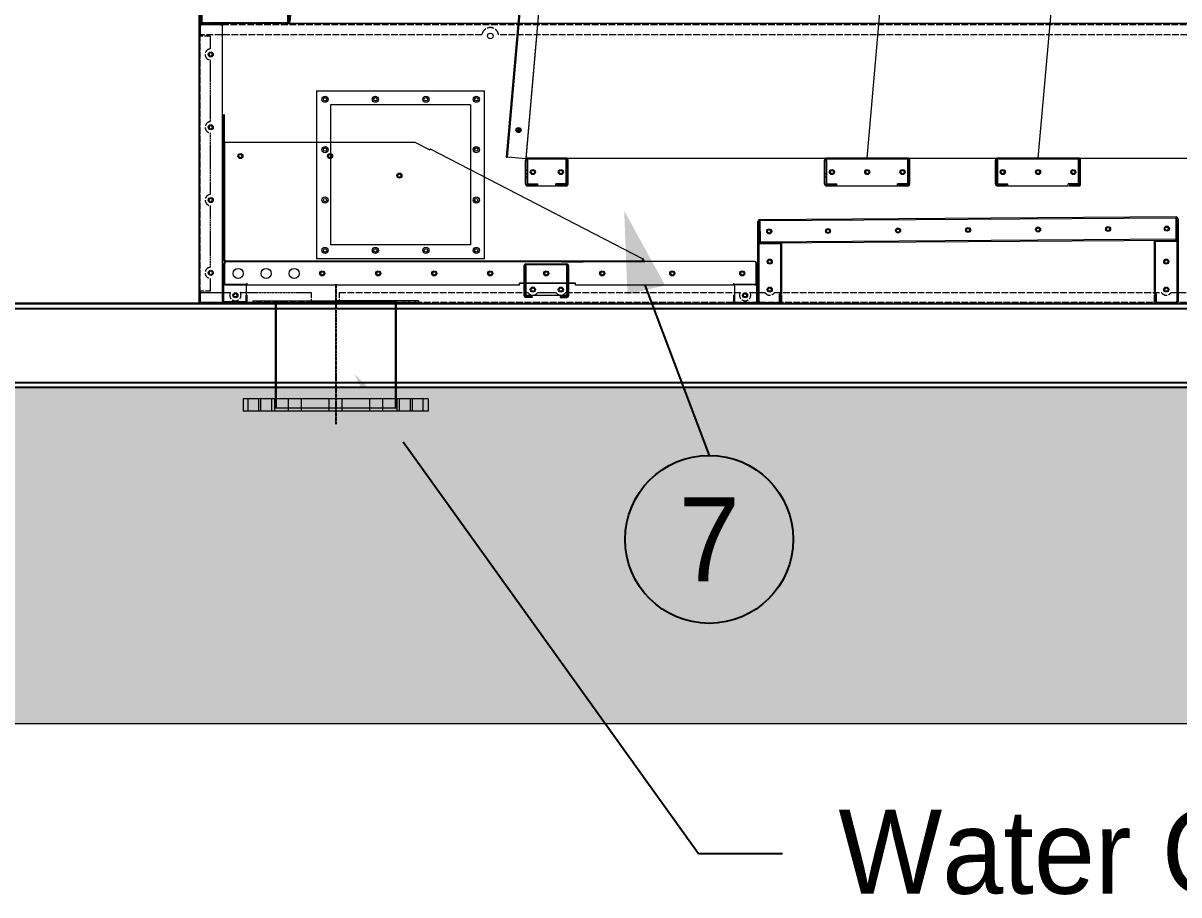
# Model space of a CAD drawing. Header units: millimetres. Extents: x 11998 to 41405, y 7807 to 28602.
# Drawn here: x 24924 to 26988, y 13485 to 15042 of the extents above; entities that cross this region are included whole.
import ezdxf
from ezdxf import colors
from ezdxf.entities.mleader import LeaderData, LeaderLine
from ezdxf.enums import TextEntityAlignment as Align
from ezdxf.math import Vec2, Vec3

# ---------------------------------------------------------------- set-up
doc = ezdxf.new("R2010")
doc.units = ezdxf.units.MM
for name, pattern in [('CENTER', [2, 1.25, -0.25, 0.25, -0.25]), ('DASHDOT', [18.5, 12, -3, 0.5, -3]), ('DASHED', [15, 12, -3])]:
    doc.linetypes.add(name, pattern=pattern)
for name, color, linetype in [('center', 1, 'CENTER'), ('냉각탑_dim', 1, 'Continuous'), ('냉각탑_text', 3, 'Continuous'), ('냉각탑_찬넬방진', 1, 'Continuous')]:
    doc.layers.add(name, color=color, linetype=linetype)
doc.styles.get("Standard").update_dxf_attribs({"font": 'arial.ttf'})
doc.styles.add('돋움', font='Dotum.ttf')

# ---------------------------------------------------------------- blocks, each defined once
blk = doc.blocks.new('A$C4226346C')
at = {"color": 7, "lineweight": 15}
for p, q in [((23.3, 330), (23.3, 165)), ((45.3, 330), (23.3, 330)), ((23.3, 321.5), (45.3, 321.5)), ((45.3, 330), (45.3, 165)), ((217.1, 312.7), (217.1, 165)), ((220.3, 312.7), (217.1, 312.7)), ((220.3, 312.7), (217.1, 312.7)), ((220.3, 312.7), (220.3, 165)), ((23.3, 302.1), (45.3, 302.1)), ((23.3, 302.1), (45.3, 302.1)), ((23.3, 298.5), (45.3, 298.5)), ((220.3, 307), (217.1, 307)), ((217.1, 297), (220.3, 297)), ((217.1, 297), (220.3, 297)), ((23.3, 279.1), (45.3, 279.1)), ((23.3, 279.1), (45.3, 279.1)), ((45.3, 274), (23.3, 274)), ((28.3, 273), (28.3, 165)), ((45.3, 273), (28.3, 273)), ((220.3, 271), (28.3, 271)), ((217.1, 273), (45.3, 273)), ((217.1, 288), (220.3, 288)), ((217.1, 288), (220.3, 288)), ((220.3, 273), (217.1, 273)), ((220.3, 273), (217.1, 273)), ((220.3, 165), (220.3, 273)), ((23.3, 249), (45.3, 249)), ((23.3, 249), (45.3, 249)), ((217.1, 262.8), (220.3, 262.8)), ((217.1, 262.8), (220.3, 262.8)), ((217.1, 253.8), (220.3, 253.8)), ((217.1, 253.8), (220.3, 253.8)), ((23.3, 226), (45.3, 226)), ((23.3, 226), (45.3, 226)), ((217.1, 203.7), (220.3, 203.7)), ((217.1, 203.7), (220.3, 203.7)), ((217.1, 194.7), (220.3, 194.7)), ((217.1, 194.7), (220.3, 194.7)), ((23.3, 176.5), (45.3, 176.5)), ((23.3, 176.5), (45.3, 176.5)), ((23.3, 165), (23.3, 0)), ((23.3, 153.5), (45.3, 153.5)), ((23.3, 153.5), (45.3, 153.5)), ((28.3, 165), (28.3, 57)), ((28.3, 165), (28.3, 59)), ((45.3, 165), (45.3, 0)), ((217.1, 17.3), (217.1, 165)), ((220.3, 17.3), (220.3, 165)), ((220.3, 57), (220.3, 165)), ((220.3, 59), (220.3, 165)), ((217.1, 135.3), (220.3, 135.3)), ((217.1, 135.3), (220.3, 135.3)), ((217.1, 126.3), (220.3, 126.3)), ((217.1, 126.3), (220.3, 126.3)), ((23.3, 104), (45.3, 104)), ((23.3, 104), (45.3, 104)), ((23.3, 81), (45.3, 81)), ((23.3, 81), (45.3, 81)), ((217.1, 76.2), (220.3, 76.2)), ((217.1, 76.2), (220.3, 76.2)), ((217.1, 67.2), (220.3, 67.2)), ((217.1, 67.2), (220.3, 67.2)), ((45.3, 56), (23.3, 56)), ((23.3, 50.9), (45.3, 50.9)), ((23.3, 50.9), (45.3, 50.9)), ((220.3, 59), (28.3, 59)), ((45.3, 57), (28.3, 57)), ((217.1, 57), (45.3, 57)), ((220.3, 57), (217.1, 57)), ((220.3, 57), (217.1, 57)), ((217.1, 42), (220.3, 42)), ((217.1, 42), (220.3, 42)), ((23.3, 31.5), (45.3, 31.5)), ((23.3, 27.9), (45.3, 27.9)), ((23.3, 27.9), (45.3, 27.9)), ((217.1, 33), (220.3, 33)), ((217.1, 33), (220.3, 33)), ((220.3, 23), (217.1, 23)), ((23.3, 8.5), (45.3, 8.5)), ((220.3, 17.3), (217.1, 17.3)), ((220.3, 17.3), (217.1, 17.3)), ((45.3, 0), (23.3, 0))]:
    blk.add_line(p, q, dxfattribs=at)
at = {"layer": 'center'}
blk.add_line((249.8, 165), (0, 165), dxfattribs=at)
blk = doc.blocks.new('A$C14485758')
at = {"color": 7, "lineweight": 13}
for p, q in [((0, 3.4), (0, 496.6)), ((42, 478), (42, 22)), ((42, 22), (42, 478))]:
    blk.add_line(p, q, dxfattribs=at)
at = {"color": 7, "lineweight": 13, "ltscale": 0.002692}
for p, q in [((1.5, 498), (0.7, 498.6)), ((1.5, 2), (0.7, 1.4))]:
    blk.add_line(p, q, dxfattribs=at)
at = {"color": 7, "lineweight": 13, "ltscale": 0.006783}
for p, q in [((3.4, 498), (0.7, 498)), ((3.4, 2), (0.7, 2))]:
    blk.add_line(p, q, dxfattribs=at)
at = {"color": 7, "lineweight": 13, "ltscale": 0.088}
for p, q in [((38.6, 500), (3.4, 500)), ((3.4, 2), (38.6, 2)), ((38.6, 0), (3.4, 0))]:
    blk.add_line(p, q, dxfattribs=at)
at = {"color": 7, "lineweight": 13, "ltscale": 0.0915}
for p, q in [((3.4, 498), (40, 498)), ((3.4, 2), (40, 2))]:
    blk.add_line(p, q, dxfattribs=at)
at = {"color": 7, "lineweight": 13, "ltscale": 0.05}
for p, q in [((40, 498), (40, 478)), ((40, 22), (40, 2))]:
    blk.add_line(p, q, dxfattribs=at)
at = {"color": 7, "lineweight": 13, "ltscale": 0.0415}
for p, q in [((40, 480), (40, 496.6)), ((42, 480), (42, 496.6)), ((40, 20), (40, 3.4)), ((42, 20), (42, 3.4))]:
    blk.add_line(p, q, dxfattribs=at)
at = {"color": 7, "lineweight": 13, "ltscale": 0.0035}
for p, q in [((40, 478), (38.6, 478)), ((38.6, 22), (40, 22))]:
    blk.add_line(p, q, dxfattribs=at)
at = {"color": 7, "lineweight": 13, "ltscale": 0.0085}
blk.add_line((42, 478), (38.6, 478), dxfattribs=at)
at = {"color": 7, "lineweight": 13, "ltscale": 0.005}
for p, q in [((40, 480), (42, 480)), ((40, 22), (40, 20)), ((40, 22), (42, 22)), ((42, 22), (40, 22)), ((40, 20), (42, 20))]:
    blk.add_line(p, q, dxfattribs=at)
at = {"color": 7, "lineweight": 13, "ltscale": 0.005006}
blk.add_line((40, 480), (40, 478), dxfattribs=at)
at = {"color": 7, "lineweight": 13}
for centre in [(21, 445), (21, 315), (21, 185), (21, 55)]:
    blk.add_circle(centre, 3, dxfattribs=at)
for centre, start, end in [((3.4, 496.6), 90, 180), ((38.6, 496.6), 360, 90), ((3.4, 3.4), 180, 270), ((38.6, 3.4), 270, 0)]:
    blk.add_arc(centre, 3.4, start, end, dxfattribs=at)
for points in [[(0, 496.6), (0, 496.9), (0.1, 497.2), (0.2, 497.5), (0.4, 497.7), (0.7, 498)], [(0, 3.4), (0, 3.1), (0.1, 2.8), (0.2, 2.5), (0.4, 2.3), (0.7, 2)]]:
    blk.add_open_spline(points, degree=5, dxfattribs=at)
blk = doc.blocks.new('A$C43CC3445')
at = {"color": 7, "lineweight": 13, "ltscale": 0.095}
for p, q in [((0, 33.6), (0, 71.6)), ((950, 71.6), (950, 33.6)), ((952, 33.6), (952, 71.6))]:
    blk.add_line(p, q, dxfattribs=at)
at = {"color": 7, "lineweight": 13, "ltscale": 0.002692}
for p, q in [((2, 73.5), (1.4, 74.3)), ((950, 73.5), (950.6, 74.3))]:
    blk.add_line(p, q, dxfattribs=at)
at = {"color": 7, "lineweight": 13, "ltscale": 0.006783}
for p, q in [((2, 74.3), (2, 71.6)), ((950, 74.3), (950, 71.6)), ((948.6, 1.7), (951.3, 1.7))]:
    blk.add_line(p, q, dxfattribs=at)
at = {"color": 7, "lineweight": 13, "ltscale": 0.0915}
for p, q in [((2, 35), (2, 71.6)), ((950, 71.6), (950, 35)), ((3.4, 33.6), (40, 33.6)), ((948.6, 33.6), (912, 33.6)), ((40, 3.4), (3.4, 3.4)), ((948.6, 1.7), (912, 1.7))]:
    blk.add_line(p, q, dxfattribs=at)
at = {"color": 7, "lineweight": 13}
for p, q in [((948.6, 75), (3.4, 75)), ((528, 33), (42, 33)), ((528, 33), (42, 33)), ((910, 33), (628, 33)), ((910, 33), (628, 33))]:
    blk.add_line(p, q, dxfattribs=at)
at = {"color": 7, "lineweight": 13, "ltscale": 0.0755}
for p, q in [((0, 33.6), (0, 3.4)), ((40, 33.6), (40, 3.4)), ((952, 3.4), (952, 33.6))]:
    blk.add_line(p, q, dxfattribs=at)
at = {"color": 7, "lineweight": 13, "ltscale": 0.000768952}
for p, q in [((0, 33.6), (0.3, 33.6)), ((952, 33.6), (951.7, 33.6))]:
    blk.add_line(p, q, dxfattribs=at)
at = {"color": 7, "lineweight": 13, "ltscale": 0.0085}
for p, q in [((3.4, 33.6), (0, 33.6)), ((42, 33), (42, 36.4)), ((528, 33), (528, 36.4)), ((628, 33), (628, 36.4)), ((948.6, 33.6), (952, 33.6)), ((3.4, 3.4), (0, 3.4))]:
    blk.add_line(p, q, dxfattribs=at)
at = {"color": 7, "lineweight": 13, "ltscale": 0.0035}
for p, q in [((2, 35), (2, 33.6)), ((42, 35), (42, 36.4)), ((528, 36.4), (528, 35)), ((910, 36.4), (910, 35))]:
    blk.add_line(p, q, dxfattribs=at)
at = {"color": 7, "lineweight": 13, "ltscale": 0.1}
for p, q in [((2, 35), (42, 35)), ((2, 35), (42, 35)), ((910, 35), (950, 35)), ((910, 35), (950, 35))]:
    blk.add_line(p, q, dxfattribs=at)
at = {"color": 7, "lineweight": 13, "ltscale": 0.046494}
blk.add_line((40, 33.6), (40, 15), dxfattribs=at)
at = {"color": 7, "lineweight": 13, "ltscale": 0.25}
for p, q in [((528, 36.4), (628, 36.4)), ((628, 36.4), (528, 36.4))]:
    blk.add_line(p, q, dxfattribs=at)
at = {"color": 7, "lineweight": 13, "ltscale": 0.005}
for p, q in [((528, 33), (528, 35)), ((910, 33), (910, 35)), ((910, 35), (910, 33)), ((0, 3.4), (2, 3.4)), ((42, 15), (40, 15)), ((910, 15), (912, 15))]:
    blk.add_line(p, q, dxfattribs=at)
at = {"color": 7, "lineweight": 13, "ltscale": 0.07975}
blk.add_line((912, 33.6), (912, 1.7), dxfattribs=at)
at = {"color": 7, "lineweight": 13, "ltscale": 0.000131999}
blk.add_line((2, 3.4), (2, 3.3), dxfattribs=at)
at = {"color": 7, "lineweight": 13, "ltscale": 0.088}
for p, q in [((3.4, 2), (38.6, 2)), ((38.6, 0), (3.4, 0)), ((913.4, 0), (948.6, 0))]:
    blk.add_line(p, q, dxfattribs=at)
at = {"color": 7, "lineweight": 13, "ltscale": 0.029}
for p, q in [((40, 3.4), (40, 15)), ((42, 3.4), (42, 15)), ((910, 15), (910, 3.4))]:
    blk.add_line(p, q, dxfattribs=at)
at = {"color": 7, "lineweight": 13, "ltscale": 0.00249}
blk.add_line((951, 1), (950.3, 1.7), dxfattribs=at)
at = {"color": 7, "lineweight": 13, "ltscale": 0.000166142}
blk.add_line((952, 3.4), (952, 3.3), dxfattribs=at)
at = {"color": 7, "lineweight": 13}
for centre, radius in [((26, 54), 9), ((76, 54), 9), ((126, 54), 9), ((176, 54), 3), ((276, 54), 3), ((376, 54), 3), ((476, 54), 3), ((576, 54), 3), ((676, 54), 3), ((801, 54), 3), ((926, 54), 3), ((21, 15), 3), ((931, 15), 3)]:
    blk.add_circle(centre, radius, dxfattribs=at)
for centre, radius, start, end in [((3.4, 71.6), 3.4, 90, 180), ((948.6, 71.6), 3.4, 0, 90), ((3.4, 3.4), 3.4, 180, 270), ((3.4, 3.4), 1.4, 180, 270), ((38.6, 3.4), 1.4, 270, 0), ((38.6, 3.4), 3.4, 270, 0), ((913.4, 3.4), 3.4, 180, 270), ((948.6, 3.4), 3.4, 270, 0)]:
    blk.add_arc(centre, radius, start, end, dxfattribs=at)
for points in [[(3.4, 75), (3.1, 75), (2.8, 74.9), (2.5, 74.8), (2.3, 74.6), (2, 74.3)], [(948.6, 75), (948.9, 75), (949.2, 74.9), (949.5, 74.8), (949.7, 74.6), (950, 74.3)], [(952, 3.4), (952, 3.1), (951.9, 2.7), (951.8, 2.4), (951.6, 2), (951.3, 1.7)]]:
    blk.add_open_spline(points, degree=5, dxfattribs=at)
blk = doc.blocks.new('A$C769B2891')
at = {"color": 7, "lineweight": 15}
for p, q in [((0, 8.5), (1, 151.5)), ((1, 151.5), (3, 151.5)), ((3, 151.5), (1, 151.5)), ((1, 151.5), (3, 151.5)), ((2, 8.5), (3, 151.5)), ((3, 151.5), (2.7, 112.5)), ((2.7, 112.5), (3, 151.5)), ((3.4, 151.5), (3, 151.5)), ((3, 151.5), (3.8, 151.5)), ((3.8, 151.5), (3.4, 151.5)), ((3.8, 151.5), (3.6, 112.5)), ((3.6, 112.5), (3.8, 151.5)), ((4.5, 155), (4.5, 153)), ((747.5, 155), (4.5, 155)), ((4.5, 155), (4.5, 153)), ((4.5, 151.5), (4.5, 155)), ((4.5, 153), (4.5, 152.5)), ((747.5, 153), (4.5, 153)), ((4.5, 152.5), (4.5, 151.5)), ((4.5, 116.5), (4.5, 151.5)), ((4.5, 151.5), (4.5, 116.5)), ((747.5, 153), (747.5, 155)), ((747.5, 155), (747.5, 153)), ((747.5, 155), (747.5, 153)), ((747.5, 151.5), (747.5, 153)), ((747.5, 153), (747.5, 152.5)), ((747.5, 152.5), (747.5, 151.5)), ((747.5, 116.5), (747.5, 151.5)), ((747.5, 151.5), (747.5, 116.5)), ((748.1, 151.5), (747.8, 111.6)), ((748.1, 151.5), (747.8, 111.6)), ((749, 151.5), (748, 3.5)), ((749, 151.5), (748.1, 151.5)), ((748.5, 151.5), (748.1, 151.5)), ((749, 151.5), (748.5, 151.5)), ((749, 151.5), (748.7, 111.6)), ((749, 151.5), (748.7, 111.6)), ((751, 151.5), (749, 151.5)), ((751, 151.5), (749, 151.5)), ((749, 151.5), (751, 151.5)), ((751, 151.5), (750, 3.5)), ((0.8, 129.5), (2.8, 129.5)), ((0.8, 129.5), (2.8, 129.5)), ((0.9, 138.5), (2.9, 138.5)), ((0.9, 138.5), (2.9, 138.5)), ((750.8, 129.6), (748.8, 129.6)), ((750.8, 129.6), (748.8, 129.6)), ((750.8, 129.6), (748.8, 129.6)), ((750.8, 129.6), (748.8, 129.6)), ((750.8, 129.6), (748.8, 129.6)), ((750.8, 129.6), (748.8, 129.6)), ((750.8, 129.6), (748.8, 129.6)), ((750.8, 129.6), (748.8, 129.6)), ((750.8, 129.6), (748.8, 129.6)), ((750.8, 129.6), (748.8, 129.6)), ((750.8, 129.6), (748.8, 129.6)), ((750.8, 129.6), (748.8, 129.6)), ((750.8, 129.6), (748.8, 129.6)), ((750.8, 129.6), (748.8, 129.6)), ((750.8, 129.6), (748.8, 129.6)), ((750.8, 129.6), (748.8, 129.6)), ((750.9, 138.6), (748.9, 138.6)), ((750.9, 138.6), (748.9, 138.6)), ((750.9, 138.6), (748.9, 138.6)), ((750.9, 138.6), (748.9, 138.6)), ((750.9, 138.6), (748.9, 138.6)), ((750.9, 138.6), (748.9, 138.6)), ((750.9, 138.6), (748.9, 138.6)), ((750.9, 138.6), (748.9, 138.6)), ((750.9, 138.6), (748.9, 138.6)), ((750.9, 138.6), (748.9, 138.6)), ((750.9, 138.6), (748.9, 138.6)), ((750.9, 138.6), (748.9, 138.6)), ((750.9, 138.6), (748.9, 138.6)), ((750.9, 138.6), (748.9, 138.6)), ((750.9, 138.6), (748.9, 138.6)), ((750.9, 138.6), (748.9, 138.6)), ((2.7, 112.5), (3.6, 112.5)), ((2.7, 112.5), (4.2, 112.5)), ((3.6, 112.5), (4.2, 112.5)), ((39.2, 112.2), (4.2, 112.5)), ((4.2, 112.5), (39.2, 112.2)), ((4.5, 113), (4.5, 116.5)), ((4.5, 116.5), (4.5, 115.4)), ((4.5, 115.4), (4.5, 115)), ((747.5, 115), (4.5, 115)), ((4.5, 113), (4.5, 115)), ((747.5, 115), (4.5, 115)), ((747.5, 113), (4.5, 113)), ((747.5, 113), (4.5, 113)), ((40.3, 112.2), (39.2, 112.2)), ((42.7, 112.2), (39.2, 112.2)), ((40.7, 112.2), (40.1, 21.7)), ((40.7, 112.2), (40.1, 21.7)), ((40.7, 112.2), (40.3, 112.2)), ((42.7, 112.2), (40.7, 112.2)), ((42.7, 112.2), (42.1, 21.7)), ((42.7, 112.2), (42.1, 21.7)), ((708.1, 17.3), (708.7, 111.9)), ((708.1, 17.3), (708.7, 111.9)), ((708.7, 111.9), (712.2, 111.9)), ((708.7, 111.9), (710.7, 111.9)), ((710.1, 17.2), (710.7, 111.9)), ((710.1, 17.2), (710.7, 111.9)), ((711.1, 111.9), (710.7, 111.9)), ((712.2, 111.9), (711.1, 111.9)), ((712.2, 111.9), (747.2, 111.6)), ((712.2, 111.9), (747.2, 111.6)), ((747.2, 111.6), (748.7, 111.6)), ((747.2, 111.6), (747.8, 111.6)), ((747.5, 113), (747.5, 116.5)), ((747.5, 115.4), (747.5, 116.5)), ((747.5, 115), (747.5, 115.4)), ((747.5, 113), (747.5, 115)), ((748.7, 111.6), (747.8, 111.6)), ((0.4, 63.5), (2.4, 63.5)), ((0.4, 63.5), (2.4, 63.5)), ((0.4, 63.5), (2.4, 63.5)), ((0.4, 63.5), (2.4, 63.5)), ((0.4, 63.5), (2.4, 63.5)), ((0.4, 63.5), (2.4, 63.5)), ((0.4, 63.5), (2.4, 63.5)), ((0.4, 63.5), (2.4, 63.5)), ((0.4, 63.5), (2.4, 63.5)), ((0.4, 63.5), (2.4, 63.5)), ((0.4, 63.5), (2.4, 63.5)), ((0.4, 63.5), (2.4, 63.5)), ((0.4, 63.5), (2.4, 63.5)), ((0.4, 63.5), (2.4, 63.5)), ((0.3, 54.5), (2.3, 54.5)), ((0.3, 54.5), (2.3, 54.5)), ((0.3, 54.5), (2.3, 54.5)), ((0.3, 54.5), (2.3, 54.5)), ((0.3, 54.5), (2.3, 54.5)), ((0.3, 54.5), (2.3, 54.5)), ((0.3, 54.5), (2.3, 54.5)), ((0.3, 54.5), (2.3, 54.5)), ((0.3, 54.5), (2.3, 54.5)), ((0.3, 54.5), (2.3, 54.5)), ((0.3, 54.5), (2.3, 54.5)), ((0.3, 54.5), (2.3, 54.5)), ((0.3, 54.5), (2.3, 54.5)), ((0.3, 54.5), (2.3, 54.5)), ((750.3, 53.5), (748.3, 53.5)), ((750.3, 53.5), (748.3, 53.5)), ((750.3, 53.5), (748.3, 53.5)), ((750.3, 53.5), (748.3, 53.5)), ((750.3, 53.5), (748.3, 53.5)), ((750.3, 53.5), (748.3, 53.5)), ((750.3, 53.5), (748.3, 53.5)), ((750.3, 53.5), (748.3, 53.5)), ((750.3, 53.5), (748.3, 53.5)), ((750.3, 53.5), (748.3, 53.5)), ((750.3, 44.5), (748.3, 44.5)), ((750.3, 44.5), (748.3, 44.5)), ((750.3, 44.5), (748.3, 44.5)), ((750.3, 44.5), (748.3, 44.5)), ((750.3, 44.5), (748.3, 44.5)), ((750.3, 44.5), (748.3, 44.5)), ((750.3, 44.5), (748.3, 44.5)), ((750.3, 44.5), (748.3, 44.5)), ((750.3, 44.5), (748.3, 44.5)), ((750.3, 44.5), (748.3, 44.5)), ((38.5, 6.7), (38.6, 21.7)), ((38.6, 21.7), (38.5, 4.7)), ((39.6, 21.7), (38.6, 21.7)), ((38.6, 21.7), (42.1, 21.7)), ((40.1, 21.7), (39.6, 21.7)), ((42.1, 21.7), (40.1, 21.7)), ((0, 8.5), (2, 8.5)), ((0, 8.5), (3.5, 8.5)), ((2.4, 8.5), (2, 8.5)), ((2, 5.3), (2.8, 7.1)), ((3.5, 8.5), (2.4, 8.5)), ((3.5, 5), (3.5, 8.5)), ((3.5, 5), (3.5, 8.5)), ((3.5, 7), (38.5, 6.7)), ((3.5, 5), (38.5, 4.7)), ((38.5, 4.7), (3.5, 5)), ((38.5, 4.7), (3.5, 5)), ((38.5, 4.7), (38.5, 6.7)), ((40.1, 19.7), (40, 8.2)), ((40, 8.2), (40.1, 19.7)), ((42.1, 19.7), (40.1, 19.7)), ((42.1, 19.7), (40.1, 19.7)), ((42.1, 19.7), (42, 8.2)), ((42.1, 19.7), (42, 8.2)), ((708, 3.8), (708.1, 15.3)), ((708, 3.8), (708.1, 15.3)), ((711.6, 17.2), (708.1, 17.3)), ((708.1, 17.3), (710.1, 17.2)), ((708.1, 15.3), (710.1, 15.2)), ((708.1, 15.3), (710.1, 15.2)), ((710, 3.7), (710.1, 15.2)), ((710, 3.7), (710.1, 15.2)), ((710.1, 17.2), (710.5, 17.2)), ((710.5, 17.2), (711.6, 17.2)), ((711.5, 0.2), (711.6, 17.2)), ((711.5, 0.2), (711.6, 17.2)), ((746.5, 2), (711.5, 2.2)), ((711.5, 0.2), (746.5, 0)), ((711.5, 0.2), (746.5, 0)), ((746.5, 0), (711.5, 0.2)), ((750, 3.5), (746.5, 3.5)), ((746.5, 3.5), (747.5, 3.5)), ((746.5, 3.5), (746.5, 0)), ((746.5, 3.5), (746.5, 2)), ((746.5, 2), (746.5, 0)), ((748, 0.3), (747.1, 2.1)), ((747.5, 3.5), (748, 3.5)), ((750, 3.5), (748, 3.5))]:
    blk.add_line(p, q, dxfattribs=at)
for centre in [(20.8, 134), (125.8, 134), (250.8, 134), (375.8, 134), (500.8, 134.1), (625.8, 134.1), (730.8, 134.1), (21.5, 80), (729.5, 75.3), (21.1, 30), (729.1, 25.3)]:
    blk.add_circle(centre, 3, dxfattribs=at)
for centre, radius, start, end in [((4.5, 151.5), 3.5, 90, 179.618), ((4.5, 151.5), 1.5, 90, 179.618), ((747.5, 151.5), 3.5, 359.618, 90), ((747.5, 151.5), 1.5, 359.618, 90), ((3.5, 8.5), 3.5, 179.618, 269.618), ((3.5, 8.5), 1.5, 179.618, 269.618), ((38.5, 8.2), 3.5, 269.618, 359.618), ((38.5, 8.2), 1.5, 269.618, 359.618), ((711.5, 3.7), 3.5, 179.618, 269.618), ((711.5, 3.7), 1.5, 179.618, 269.618), ((746.5, 3.5), 3.5, 269.618, 359.618), ((746.5, 3.5), 1.5, 269.618, 359.618)]:
    blk.add_arc(centre, radius, start, end, dxfattribs=at)
blk = doc.blocks.new('A$C34277AC1')
at = {"color": 7, "lineweight": 15}
for p, q in [((2, 46.5), (0, 46.5)), ((0, 3.5), (0, 46.5)), ((2, 46.5), (0, 46.5)), ((2, 46.5), (2, 3.5)), ((148.5, 50), (3.5, 50)), ((3.5, 46.5), (3.5, 50)), ((3.5, 48), (3.5, 50)), ((148.5, 48), (3.5, 48)), ((3.5, 47.6), (3.5, 48)), ((3.5, 46.5), (3.5, 47.6)), ((3.5, 4), (3.5, 46.5)), ((3.5, 46.5), (3.5, 4)), ((148.5, 48), (148.5, 50)), ((148.5, 46.5), (148.5, 50)), ((148.5, 48), (148.5, 47.6)), ((148.5, 47.6), (148.5, 46.5)), ((148.5, 4), (148.5, 46.5)), ((148.5, 46.5), (148.5, 4)), ((150, 46.5), (150, 3.5)), ((150, 46.5), (152, 46.5)), ((150, 46.5), (152, 46.5)), ((152, 3.5), (152, 46.5)), ((2, 22), (0, 22)), ((2, 22), (0, 22)), ((150, 22), (152, 22)), ((150, 22), (152, 22)), ((2, 16), (0, 16)), ((2, 16), (0, 16)), ((3.5, 4), (22, 4)), ((3.5, 4), (22, 4)), ((20, 2), (3.5, 2)), ((20, 0), (3.5, 0)), ((20, 2), (20, 0)), ((22, 0), (22, 4)), ((22, 0), (22, 4)), ((130, 0), (22, 0)), ((130, 0), (22, 0)), ((130, 0), (130, 4)), ((148.5, 4), (130, 4)), ((130, 0), (130, 4)), ((148.5, 4), (130, 4)), ((132, 2), (132, 0)), ((148.5, 2), (132, 2)), ((148.5, 0), (132, 0)), ((150, 16), (152, 16)), ((150, 16), (152, 16))]:
    blk.add_line(p, q, dxfattribs=at)
for centre in [(13, 25), (76, 25), (139, 25)]:
    blk.add_circle(centre, 3, dxfattribs=at)
for centre, radius, start, end in [((3.5, 46.5), 3.5, 90, 180), ((3.5, 46.5), 1.5, 90, 180), ((148.5, 46.5), 3.5, 360, 90), ((148.5, 46.5), 1.5, 360, 90), ((3.5, 3.5), 3.5, 180, 270), ((3.5, 3.5), 1.5, 180, 270), ((148.5, 3.5), 3.5, 270, 360), ((148.5, 3.5), 1.5, 270, 360)]:
    blk.add_arc(centre, radius, start, end, dxfattribs=at)
blk = doc.blocks.new('A$C76EF066E')
at = {"color": 7, "lineweight": 15}
for p, q in [((2, 46.5), (0, 46.5)), ((0, 3.5), (0, 46.5)), ((2, 46.5), (0, 46.5)), ((2, 46.5), (2, 3.5)), ((72.5, 50), (3.5, 50)), ((3.5, 46.5), (3.5, 50)), ((3.5, 48), (3.5, 50)), ((72.5, 48), (3.5, 48)), ((3.5, 47.6), (3.5, 48)), ((3.5, 46.5), (3.5, 47.6)), ((3.5, 46.5), (3.5, 4)), ((3.5, 4), (3.5, 46.5)), ((72.5, 48), (72.5, 50)), ((72.5, 46.5), (72.5, 50)), ((72.5, 48), (72.5, 47.6)), ((72.5, 47.6), (72.5, 46.5)), ((72.5, 46.5), (72.5, 4)), ((72.5, 4), (72.5, 46.5)), ((74, 46.5), (74, 3.5)), ((74, 46.5), (76, 46.5)), ((74, 46.5), (76, 46.5)), ((76, 3.5), (76, 46.5)), ((2, 28), (0, 28)), ((2, 28), (0, 28)), ((2, 28), (0, 28)), ((2, 28), (0, 28)), ((2, 28), (0, 28)), ((2, 22), (0, 22)), ((2, 22), (0, 22)), ((2, 22), (0, 22)), ((2, 22), (0, 22)), ((2, 22), (0, 22)), ((2, 22), (0, 22)), ((2, 22), (0, 22)), ((74, 28), (76, 28)), ((74, 28), (76, 28)), ((74, 28), (76, 28)), ((74, 28), (76, 28)), ((74, 28), (76, 28)), ((74, 22), (76, 22)), ((74, 22), (76, 22)), ((74, 22), (76, 22)), ((74, 22), (76, 22)), ((74, 22), (76, 22)), ((74, 22), (76, 22)), ((74, 22), (76, 22)), ((2, 16), (0, 16)), ((2, 16), (0, 16)), ((3.5, 4), (22, 4)), ((3.5, 4), (22, 4)), ((20, 2), (3.5, 2)), ((20, 0), (3.5, 0)), ((20, 2), (20, 0)), ((22, 0), (22, 4)), ((22, 0), (22, 4)), ((54, 0), (22, 0)), ((54, 0), (22, 0)), ((54, 0), (54, 4)), ((72.5, 4), (54, 4)), ((72.5, 4), (54, 4)), ((54, 0), (54, 4)), ((56, 2), (56, 0)), ((72.5, 2), (56, 2)), ((72.5, 0), (56, 0)), ((74, 16), (76, 16)), ((74, 16), (76, 16))]:
    blk.add_line(p, q, dxfattribs=at)
for centre in [(13, 25), (63, 25)]:
    blk.add_circle(centre, 3, dxfattribs=at)
for centre, radius, start, end in [((3.5, 46.5), 3.5, 90, 180), ((3.5, 46.5), 1.5, 90, 180), ((72.5, 46.5), 3.5, 360, 90), ((72.5, 46.5), 1.5, 360, 90), ((3.5, 3.5), 3.5, 180, 270), ((3.5, 3.5), 1.5, 180, 270), ((72.5, 3.5), 1.5, 270, 360), ((72.5, 3.5), 3.5, 270, 360)]:
    blk.add_arc(centre, radius, start, end, dxfattribs=at)
blk = doc.blocks.new('A$C24E3404D')
at = {"color": 7, "lineweight": 13, "ltscale": 0.110417}
for p, q in [((0, 56.5), (0, 3.5)), ((2, 3.5), (2, 56.5)), ((3.5, 56.5), (3.5, 3.5)), ((76.5, 56.5), (76.5, 3.5)), ((76.5, 3.5), (76.5, 56.5)), ((78, 3.5), (78, 56.5)), ((80, 3.5), (80, 56.5))]:
    blk.add_line(p, q, dxfattribs=at)
at = {"color": 7, "linetype": 'DASHED', "lineweight": 13, "ltscale": 0.004167}
for p, q in [((3.5, 58), (3.5, 60)), ((76.5, 58), (76.5, 60))]:
    blk.add_line(p, q, dxfattribs=at)
at = {"color": 7, "lineweight": 13, "ltscale": 0.152083}
for p, q in [((3.5, 60), (76.5, 60)), ((76.5, 3.5), (3.5, 3.5))]:
    blk.add_line(p, q, dxfattribs=at)
at = {"color": 7, "lineweight": 13, "ltscale": 0.007292}
for p, q in [((3.5, 56.5), (3.5, 60)), ((76.5, 56.5), (76.5, 60))]:
    blk.add_line(p, q, dxfattribs=at)
at = {"color": 7, "linetype": 'DASHED', "lineweight": 13, "ltscale": 0.003125}
blk.add_line((3.5, 58), (3.5, 56.5), dxfattribs=at)
at = {"color": 7, "linetype": 'DASHED', "lineweight": 13, "ltscale": 0.152083}
for p, q in [((76.5, 58), (3.5, 58)), ((76.5, 3.5), (3.5, 3.5))]:
    blk.add_line(p, q, dxfattribs=at)
at = {"color": 7, "linetype": 'DASHED', "lineweight": 13, "ltscale": 0.110417}
blk.add_line((3.5, 3.5), (3.5, 56.5), dxfattribs=at)
at = {"color": 7, "lineweight": 13, "ltscale": 0.003125}
blk.add_line((76.5, 58), (76.5, 56.5), dxfattribs=at)
at = {"color": 7, "lineweight": 13, "ltscale": 0.023958}
for p, q in [((15, 2), (3.5, 2)), ((65, 2), (76.5, 2)), ((15, 0), (3.5, 0)), ((65, 0), (76.5, 0))]:
    blk.add_line(p, q, dxfattribs=at)
at = {"color": 7, "lineweight": 13, "ltscale": 0.004167}
for p, q in [((15, 2), (15, 0)), ((65, 2), (65, 0))]:
    blk.add_line(p, q, dxfattribs=at)
at = {"color": 7, "lineweight": 13}
for centre in [(40, 43), (16, 14), (66, 14)]:
    blk.add_circle(centre, 3, dxfattribs=at)
for centre, radius, start, end in [((3.5, 56.5), 3.5, 90, 180), ((3.5, 56.5), 1.5, 90, 180), ((76.5, 56.5), 3.5, 0, 90), ((76.5, 56.5), 1.5, 0, 90), ((3.5, 3.5), 3.5, 180, 270), ((3.5, 3.5), 1.5, 180, 270), ((76.5, 3.5), 1.5, 270, 0), ((76.5, 3.5), 3.5, 270, 0)]:
    blk.add_arc(centre, radius, start, end, dxfattribs=at)
blk = doc.blocks.new('A$C5F044F0A')
at = {"color": 7, "lineweight": 13, "ltscale": 0.055146}
blk.add_line((2.3, 30.2), (0, 3.8), dxfattribs=at)
at = {"color": 7, "lineweight": 13, "ltscale": 0.035719}
blk.add_line((3.5, 20.7), (2, 3.6), dxfattribs=at)
at = {"color": 7, "lineweight": 13, "ltscale": 0.004167}
for p, q in [((4.3, 30), (2.3, 30.2)), ((162.8, 29.8), (160.8, 30))]:
    blk.add_line(p, q, dxfattribs=at)
at = {"color": 7, "lineweight": 13, "ltscale": 0.319506}
for p, q in [((156.9, 30), (3.5, 30)), ((156.9, 0), (3.5, 0))]:
    blk.add_line(p, q, dxfattribs=at)
at = {"color": 7, "lineweight": 13, "ltscale": 0.055208}
for p, q in [((3.5, 3.5), (3.5, 30)), ((156.9, 3.5), (156.9, 30)), ((156.9, 30), (156.9, 3.5))]:
    blk.add_line(p, q, dxfattribs=at)
at = {"color": 7, "linetype": 'DASHED', "lineweight": 13, "ltscale": 0.055208}
blk.add_line((3.5, 30), (3.5, 3.5), dxfattribs=at)
at = {"color": 7, "linetype": 'DASHED', "lineweight": 13, "ltscale": 0.001633}
blk.add_line((4.3, 30), (3.5, 30), dxfattribs=at)
at = {"color": 7, "linetype": 'DASHED', "lineweight": 13, "ltscale": 0.019427}
blk.add_line((4.3, 30), (3.5, 20.7), dxfattribs=at)
at = {"color": 7, "lineweight": 13, "ltscale": 0.317873}
blk.add_line((156.9, 30), (4.3, 30), dxfattribs=at)
at = {"color": 7, "lineweight": 13, "ltscale": 0.055693}
for p, q in [((160.8, 30), (158.5, 3.4)), ((162.8, 29.8), (160.5, 3.2))]:
    blk.add_line(p, q, dxfattribs=at)
at = {"color": 7, "linetype": 'DASHED', "lineweight": 13, "ltscale": 0.004167}
for p, q in [((162.2, 22.6), (160.2, 22.8)), ((162.2, 22.6), (160.2, 22.8)), ((3.5, 0), (3.5, 2)), ((14.5, 0), (14.5, 2)), ((14.5, 0), (14.5, 2)), ((14.5, 0), (14.5, 2)), ((14.5, 0), (14.5, 2)), ((14.5, 0), (14.5, 2)), ((14.5, 0), (14.5, 2)), ((14.5, 0), (14.5, 2)), ((14.5, 0), (14.5, 2)), ((14.5, 0), (14.5, 2)), ((14.5, 0), (14.5, 2)), ((14.5, 0), (14.5, 2)), ((23.5, 0), (23.5, 2)), ((23.5, 0), (23.5, 2)), ((23.5, 0), (23.5, 2)), ((23.5, 0), (23.5, 2)), ((23.5, 0), (23.5, 2)), ((23.5, 0), (23.5, 2)), ((23.5, 0), (23.5, 2)), ((23.5, 0), (23.5, 2)), ((23.5, 0), (23.5, 2)), ((23.5, 0), (23.5, 2)), ((23.5, 0), (23.5, 2)), ((70, 0), (70, 2)), ((70, 0), (70, 2)), ((70, 0), (70, 2)), ((70, 0), (70, 2)), ((70, 0), (70, 2)), ((70, 0), (70, 2)), ((70, 0), (70, 2)), ((70, 0), (70, 2)), ((70, 0), (70, 2)), ((70, 0), (70, 2)), ((70, 0), (70, 2)), ((90, 0), (90, 2)), ((90, 0), (90, 2)), ((90, 0), (90, 2)), ((90, 0), (90, 2)), ((90, 0), (90, 2)), ((90, 0), (90, 2)), ((90, 0), (90, 2)), ((90, 0), (90, 2)), ((90, 0), (90, 2)), ((90, 0), (90, 2)), ((90, 0), (90, 2)), ((156.9, 0), (156.9, 2)), ((161.6, 16.7), (159.6, 16.8)), ((161.6, 16.7), (159.6, 16.8))]:
    blk.add_line(p, q, dxfattribs=at)
at = {"color": 7, "lineweight": 13, "ltscale": 0.007292}
for p, q in [((3.5, 3.5), (3.5, 0)), ((156.9, 3.5), (156.9, 0))]:
    blk.add_line(p, q, dxfattribs=at)
at = {"color": 7, "linetype": 'DASHED', "lineweight": 13, "ltscale": 0.003125}
blk.add_line((3.5, 2), (3.5, 3.5), dxfattribs=at)
at = {"color": 7, "linetype": 'DASHED', "lineweight": 13, "ltscale": 0.319506}
blk.add_line((3.5, 2), (156.9, 2), dxfattribs=at)
at = {"color": 7, "lineweight": 13, "ltscale": 0.003125}
blk.add_line((156.9, 2), (156.9, 3.5), dxfattribs=at)
at = {"color": 7, "lineweight": 13, "ltscale": 0.000261465}
for p, q in [((157, 2), (156.9, 2)), ((156.9, 0), (157, 0))]:
    blk.add_line(p, q, dxfattribs=at)
at = {"color": 7, "lineweight": 13}
for centre in [(23.5, 20), (58.5, 20), (96.9, 20), (131.9, 20)]:
    blk.add_circle(centre, 3, dxfattribs=at)
for centre, radius, start, end in [((3.5, 3.5), 3.5, 175, 270), ((3.5, 3.5), 1.5, 175, 270), ((157, 3.5), 1.5, 270, 355), ((157, 3.5), 3.5, 270, 355)]:
    blk.add_arc(centre, radius, start, end, dxfattribs=at)
blk = doc.blocks.new('A$C4D5F1F97')
at = {"color": 7, "lineweight": 13}
for p, q in [((0, 300), (300, 300)), ((0, 300), (0, 0)), ((300, 0), (300, 300)), ((300, 0), (0, 0))]:
    blk.add_line(p, q, dxfattribs=at)
for centre in [(15, 285), (105, 285), (195, 285), (285, 285), (15, 195), (285, 195), (15, 105), (285, 105), (15, 15), (105, 15), (195, 15), (285, 15)]:
    blk.add_circle(centre, 5.5, dxfattribs=at)
blk = doc.blocks.new('A$C7B6532BF')
at = {"color": 5, "lineweight": 5}
for p, q in [((239.1, 2732.8), (0, 0)), ((848.7, 2732.8), (239.1, 2732.8)), ((609.6, 0), (848.7, 2732.8)), ((0, 0), (609.6, 0))]:
    blk.add_line(p, q, dxfattribs=at)
blk = doc.blocks.new('A$C493D0A01')
at = {"color": 5, "lineweight": 5}
for p, q in [((848.7, 2732.8), (1153.5, 2732.8)), ((609.6, 0), (914.4, 0))]:
    blk.add_line(p, q, dxfattribs=at)
at = {"lineweight": 5}
for p in [(0, 0), (914.4, 0)]:
    blk.add_blockref('A$C7B6532BF', p, dxfattribs=at)
blk = doc.blocks.new('A$C61454930')
at = {"color": 7, "lineweight": 13, "ltscale": 0.1475}
for p, q in [((0, 215.2), (0, 262.4)), ((1.6, 215.2), (1.6, 262.4))]:
    blk.add_line(p, q, dxfattribs=at)
at = {"color": 7, "lineweight": 13, "ltscale": 0.005}
for p, q in [((1.6, 262.4), (0, 262.4)), ((0, 215.2), (1.6, 215.2)), ((0, 214), (1.6, 214)), ((369, 201.7), (368.3, 200.2)), ((1.6, 2), (0, 2)), ((1.6, 0.4), (1.6, 2)), ((749.7, 3.2), (750.4, 4.6)), ((752, 2), (752, 0.4))]:
    blk.add_line(p, q, dxfattribs=at)
at = {"color": 7, "lineweight": 13}
for p, q in [((0, 214), (0, 2)), ((1.6, 214), (1.6, 2)), ((2.8, 214), (341.6, 214)), ((369, 201.7), (748.3, 5.7)), ((1.6, 2), (752, 2)), ((1.6, 0.4), (752, 0.4))]:
    blk.add_line(p, q, dxfattribs=at)
at = {"color": 7, "lineweight": 13, "ltscale": 0.00375}
for p, q in [((2.8, 214), (1.6, 214)), ((368.3, 200.2), (367.7, 199.2)), ((2.8, 3.2), (1.6, 3.2)), ((2.8, 3.2), (2.8, 2)), ((747.1, 3.2), (747.1, 2))]:
    blk.add_line(p, q, dxfattribs=at)
at = {"color": 7, "lineweight": 13, "ltscale": 0.09375}
blk.add_line((341.6, 214), (368.3, 200.2), dxfattribs=at)
at = {"color": 7, "lineweight": 13, "ltscale": 0.001252}
blk.add_line((641.6, 0), (641.6, 0.4), dxfattribs=at)
at = {"color": 7, "lineweight": 13, "ltscale": 0.00875}
blk.add_line((748.3, 5.7), (747.1, 3.2), dxfattribs=at)
at = {"color": 7, "lineweight": 13, "ltscale": 0.007259}
for p, q in [((749.7, 3.2), (747.6, 4.3)), ((750.4, 4.6), (748.3, 5.7))]:
    blk.add_line(p, q, dxfattribs=at)
at = {"color": 7, "lineweight": 13, "ltscale": 0.000866094}
blk.add_line((748.2, 5.4), (748.3, 5.7), dxfattribs=at)
at = {"color": 7, "lineweight": 13, "ltscale": 0.11625}
blk.add_line((604.4, 0), (641.6, 0), dxfattribs=at)
at = {"color": 7, "lineweight": 13}
for centre, radius in [((30, 189), 4.5), ((30, 189), 3), ((190, 189), 4.5), ((190, 189), 3), ((313.7, 154), 4.5), ((313.7, 154), 3)]:
    blk.add_circle(centre, radius, dxfattribs=at)
for centre, radius, start, end in [((2.8, 215.2), 2.8, 180, 205.3762), ((2.8, 215.2), 1.2, 180, 270), ((604.4, 2.8), 2.8, 238.969, 270)]:
    blk.add_arc(centre, radius, start, end, dxfattribs=at)
blk = doc.blocks.new('A$C7AF137E1')
at = {"color": 7, "lineweight": 13, "ltscale": 0.004}
for p, q in [((0, 35), (0, 33.4)), ((2700, 35), (2700, 33.4))]:
    blk.add_line(p, q, dxfattribs=at)
at = {"color": 7, "lineweight": 13}
for p, q in [((2700, 35), (0, 35)), ((2700, 33.4), (0, 33.4)), ((2700, 0), (0, 0))]:
    blk.add_line(p, q, dxfattribs=at)
at = {"color": 7, "lineweight": 13, "ltscale": 0.00375}
for p, q in [((0, 31.9), (0, 33.4)), ((2700, 31.9), (2700, 33.4))]:
    blk.add_line(p, q, dxfattribs=at)
at = {"color": 7, "lineweight": 13, "ltscale": 0.07975}
for p, q in [((0, 0), (0, 31.9)), ((2700, 31.9), (2700, 0))]:
    blk.add_line(p, q, dxfattribs=at)
at = {"color": 7, "linetype": 'DASHDOT', "lineweight": 13, "ltscale": 0.0195}
for p, q in [((50, 21.4), (50, 13.6)), ((375, 21.4), (375, 13.6)), ((700, 21.4), (700, 13.6)), ((1025, 21.4), (1025, 13.6)), ((1350, 21.4), (1350, 13.6)), ((1675, 21.4), (1675, 13.6)), ((2000, 21.4), (2000, 13.6)), ((2325, 21.4), (2325, 13.6)), ((2650, 21.4), (2650, 13.6)), ((53.9, 17.5), (46.1, 17.5)), ((378.9, 17.5), (371.1, 17.5)), ((703.9, 17.5), (696.1, 17.5)), ((1028.9, 17.5), (1021.1, 17.5)), ((1353.9, 17.5), (1346.1, 17.5)), ((1678.9, 17.5), (1671.1, 17.5)), ((2003.9, 17.5), (1996.1, 17.5)), ((2328.9, 17.5), (2321.1, 17.5)), ((2653.9, 17.5), (2646.1, 17.5))]:
    blk.add_line(p, q, dxfattribs=at)
at = {"color": 7, "lineweight": 13}
for centre in [(50, 17.5), (375, 17.5), (700, 17.5), (1025, 17.5), (1350, 17.5), (1675, 17.5), (2000, 17.5), (2325, 17.5), (2650, 17.5)]:
    blk.add_circle(centre, 3, dxfattribs=at)
blk = doc.blocks.new('A$C04956384')
at = {"color": 7, "lineweight": 13, "ltscale": 0.00249}
for p, q in [((1, 498), (0, 498)), ((1, 2), (0, 2))]:
    blk.add_line(p, q, dxfattribs=at)
at = {"color": 7, "lineweight": 13, "ltscale": 0.00225}
for p, q in [((0, 497.1), (0, 498)), ((0, 2.9), (0, 2))]:
    blk.add_line(p, q, dxfattribs=at)
at = {"color": 7, "linetype": 'DASHED', "lineweight": 13, "ltscale": 0.005}
for p, q in [((0, 497.1), (2, 497.1)), ((37, 498), (37, 500)), ((43, 498), (43, 500)), ((237, 498), (237, 500)), ((243, 498), (243, 500)), ((437, 498), (437, 500)), ((443, 498), (443, 500)), ((642, 498), (642, 500)), ((648, 498), (648, 500)), ((842, 498), (842, 500)), ((848, 498), (848, 500)), ((1042, 498), (1042, 500)), ((1048, 498), (1048, 500)), ((1124, 498), (1124, 500)), ((1130, 498), (1130, 500)), ((1324, 498), (1324, 500)), ((1330, 498), (1330, 500)), ((1524, 498), (1524, 500)), ((1530, 498), (1530, 500)), ((1729, 498), (1729, 500)), ((1735, 498), (1735, 500)), ((0, 478), (2, 478)), ((0, 454.5), (2, 454.5)), ((0, 445.5), (2, 445.5)), ((0, 254.5), (2, 254.5)), ((0, 245.5), (2, 245.5)), ((0, 104.5), (2, 104.5)), ((0, 95.5), (2, 95.5)), ((0, 54.5), (2, 54.5)), ((0, 45.5), (2, 45.5)), ((0, 22), (2, 22)), ((0, 2.9), (2, 2.9)), ((89, 0), (89, 2)), ((111, 0), (111, 2))]:
    blk.add_line(p, q, dxfattribs=at)
at = {"color": 7, "lineweight": 13}
for p, q in [((0, 2.9), (0, 497.1)), ((2498.3, 500), (1.7, 500)), ((485, 355), (235, 355)), ((235, 355), (235, 105)), ((485, 355), (485, 105)), ((485, 105), (235, 105)), ((2498.3, 0), (1.7, 0))]:
    blk.add_line(p, q, dxfattribs=at)
at = {"color": 7, "lineweight": 13, "ltscale": 0.00176}
for p, q in [((1, 498), (1.7, 498)), ((1, 2), (1.7, 2))]:
    blk.add_line(p, q, dxfattribs=at)
at = {"color": 7, "lineweight": 13, "ltscale": 0.003378}
for p, q in [((1.7, 498.6), (1.7, 500)), ((1.7, 1.4), (1.7, 0))]:
    blk.add_line(p, q, dxfattribs=at)
at = {"color": 7, "lineweight": 13, "ltscale": 0.003013}
for p, q in [((1.7, 498.6), (1.7, 497.4)), ((1.7, 1.4), (1.7, 2.6))]:
    blk.add_line(p, q, dxfattribs=at)
at = {"color": 7, "linetype": 'DASHED', "lineweight": 13}
for p, q in [((2498.3, 498), (1.7, 498)), ((2, 2.9), (2, 497.1)), ((505.1, 480), (1.7, 480)), ((2469.5, 480), (534.9, 480)), ((2498.3, 2), (1.7, 2)), ((250, 20), (587.3, 20)), ((654.7, 20), (966.3, 20)), ((1027.7, 20), (1718.3, 20))]:
    blk.add_line(p, q, dxfattribs=at)
at = {"color": 7, "linetype": 'DASHED', "lineweight": 13, "ltscale": 0.001775}
for p, q in [((1.7, 498), (2.4, 498)), ((1.7, 2), (2.4, 2))]:
    blk.add_line(p, q, dxfattribs=at)
at = {"color": 7, "linetype": 'DASHED', "lineweight": 13, "ltscale": 0.002475}
for p, q in [((1.7, 496.6), (1.7, 497.6)), ((1.7, 3.4), (1.7, 2.4))]:
    blk.add_line(p, q, dxfattribs=at)
at = {"color": 7, "linetype": 'DASHED', "lineweight": 13, "ltscale": 0.0415}
for p, q in [((1.7, 480), (1.7, 496.6)), ((3.4, 478), (20, 478)), ((20, 22), (3.4, 22)), ((1.7, 3.4), (1.7, 20)), ((200, 20), (200, 3.4)), ((250, 20), (250, 3.4))]:
    blk.add_line(p, q, dxfattribs=at)
at = {"color": 7, "linetype": 'DASHED', "lineweight": 13, "ltscale": 0.00225}
for p, q in [((2, 497.1), (2, 498)), ((2, 2.9), (2, 2))]:
    blk.add_line(p, q, dxfattribs=at)
at = {"color": 7, "linetype": 'DASHED', "lineweight": 13, "ltscale": 0.0035}
for p, q in [((2, 478), (3.4, 478)), ((2, 22), (3.4, 22))]:
    blk.add_line(p, q, dxfattribs=at)
at = {"color": 7, "linetype": 'DASHED', "lineweight": 13, "ltscale": 0.057625}
for p, q in [((20, 478), (20, 455)), ((20, 45.1), (20, 22))]:
    blk.add_line(p, q, dxfattribs=at)
at = {"color": 7, "linetype": 'DASHED', "lineweight": 13, "ltscale": 0.275251}
for p, q in [((20, 435.1), (20, 325)), ((20, 305.1), (20, 195)), ((20, 175.1), (20, 65))]:
    blk.add_line(p, q, dxfattribs=at)
at = {"color": 7, "linetype": 'DASHED', "lineweight": 13, "ltscale": 0.136599}
blk.add_line((1.7, 20), (56.3, 20), dxfattribs=at)
at = {"color": 7, "linetype": 'DASHED', "lineweight": 13, "ltscale": 0.31585}
blk.add_line((73.7, 20), (200, 20), dxfattribs=at)
at = {"color": 7, "linetype": 'DASHED', "lineweight": 13, "ltscale": 0.125}
blk.add_line((200, 3.4), (250, 3.4), dxfattribs=at)
at = {"color": 7, "linetype": 'DASHED', "lineweight": 13, "ltscale": 0.081699}
blk.add_line((604.7, 20), (637.3, 20), dxfattribs=at)
at = {"color": 7, "linetype": 'DASHED', "lineweight": 13, "ltscale": 0.066699}
for p, q in [((983.7, 20), (1010.3, 20)), ((1735.7, 20), (1762.3, 20))]:
    blk.add_line(p, q, dxfattribs=at)
at = {"color": 7, "lineweight": 5}
blk.add_circle((520, 478), 5, dxfattribs=at)
at = {"color": 7, "lineweight": 13}
for centre, radius in [((21, 445), 4.5), ((225, 365), 3), ((315, 365), 3), ((405, 365), 3), ((495, 365), 3), ((21, 315), 4.5), ((570.4, 309.9), 4.5), ((225, 275), 3), ((495, 275), 3), ((596, 235), 4.5), ((646, 235), 4.5), ((1130, 235), 4.5), ((1193, 235), 4.5), ((1256, 235), 4.5), ((1435, 235), 4.5), ((1498, 235), 4.5), ((1561, 235), 4.5), ((21, 185), 4.5), ((225, 185), 3), ((495, 185), 3), ((1018, 129), 4.5), ((1123, 129.7), 4.5), ((1248, 130.6), 4.5), ((1373, 131.5), 4.5), ((1498, 132.4), 4.5), ((1623, 133.3), 4.5), ((1728, 134), 4.5), ((225, 95), 3), ((315, 95), 3), ((405, 95), 3), ((495, 95), 3), ((70, 54), 9), ((120, 54), 9), ((170, 54), 9), ((1019, 75), 4.5), ((1727, 75), 4.5), ((21, 55), 4.5), ((220, 54), 4.5), ((320, 54), 4.5), ((420, 54), 4.5), ((520, 54), 4.5), ((620, 54), 4.5), ((720, 54), 4.5), ((845, 54), 4.5), ((970, 54), 4.5), ((596, 25), 4.5), ((646, 25), 4.5), ((1019, 25), 4.5), ((1727, 25), 4.5), ((65, 15), 4.5), ((975, 15), 4.5)]:
    blk.add_circle(centre, radius, dxfattribs=at)
at = {"color": 7, "linetype": 'DASHED', "lineweight": 13}
for centre, radius, start, end in [((520, 478), 15, 7.6621, 172.3379), ((21, 445), 10, 95.7389, 264.2611), ((21, 315), 10, 95.7389, 264.2611), ((21, 185), 10, 95.7389, 264.2611), ((21, 55), 10, 95.7389, 264.2611), ((65, 15), 10, 149.9999, 30.0001), ((596, 25), 10, 210, 330), ((646, 25), 10, 210, 330), ((975, 15), 10, 149.9999, 30.0001), ((1019, 25), 10, 210, 330), ((1727, 25), 10, 210, 330)]:
    blk.add_arc(centre, radius, start, end, dxfattribs=at)
at = {"color": 7, "lineweight": 13}
for points in [[(1, 498), (1.4, 497.7), (1.9, 497.4), (2.4, 497.1), (2.9, 496.9), (3.4, 496.6)], [(1.7, 498.6), (2, 498.3), (2.4, 497.9), (2.7, 497.5), (3.1, 497), (3.4, 496.6)], [(1, 2), (1.4, 2.3), (1.9, 2.6), (2.4, 2.9), (2.9, 3.1), (3.4, 3.4)], [(1.7, 1.4), (2, 1.7), (2.4, 2.1), (2.7, 2.5), (3.1, 3), (3.4, 3.4)]]:
    blk.add_open_spline(points, degree=5, dxfattribs=at)
at = {"color": 7, "linetype": 'DASHED', "lineweight": 13}
for points in [[(1.7, 497.4), (2, 497.3), (2.4, 497.1), (2.7, 497), (3.1, 496.8), (3.4, 496.6)], [(2.4, 498), (2.6, 497.7), (2.8, 497.4), (3, 497.2), (3.2, 496.9), (3.4, 496.6)], [(1.7, 2.6), (2, 2.7), (2.4, 2.9), (2.7, 3), (3.1, 3.2), (3.4, 3.4)], [(2.4, 2), (2.6, 2.3), (2.8, 2.6), (3, 2.8), (3.2, 3.1), (3.4, 3.4)]]:
    blk.add_open_spline(points, degree=5, dxfattribs=at)
blk = doc.blocks.new('1')
at = {"ltscale": 500}
for p, q in [((25238.2, 17740.6), (25238.2, 14540.6)), ((25238.2, 14540.6), (24238.2, 14540.6))]:
    blk.add_line(p, q, dxfattribs=at)
at = {"layer": '냉각탑_dim', "linetype": 'ByBlock', "lineweight": -2, "elevation": 0}
blk.add_lwpolyline([(26034, 14573.7), (26149, 14269.6)], dxfattribs=at)
at = {"layer": '냉각탑_dim'}
blk.add_solid([(26070.3, 14573.3), (25997.3, 14706.7), (26003.1, 14556.8)], dxfattribs=at)
at = {"layer": '냉각탑_찬넬방진', "ltscale": 150}
blk.add_line((21838.2, 14540.6), (27739.8, 14540.6), dxfattribs=at)
at = {"layer": '냉각탑_찬넬방진', "ltscale": 30}
for p, q in [((21894.6, 14532.2), (27736.4, 14532.1)), ((27739.8, 14390.6), (21869.6, 14390.6)), ((27736.4, 14398.9), (21894.6, 14399))]:
    blk.add_line(p, q, dxfattribs=at)
at = {"lineweight": 5}
for name, p in [('A$C493D0A01', (25821.7, 14800.6)), ('A$C5F044F0A', (25239.7, 15040.6)), ('A$C04956384', (25238.2, 14540.6)), ('A$C4D5F1F97', (25448.2, 14620.6)), ('A$C61454930', (25282.2, 14615.2)), ('A$C76EF066E', (25821.2, 14750.6)), ('A$C34277AC1', (26355.2, 14750.6)), ('A$C34277AC1', (26660.2, 14750.6)), ('A$C43CC3445', (25282.2, 14540.6)), ('A$C24E3404D', (25818.2, 14551.6))]:
    blk.add_blockref(name, p, dxfattribs=at)
for name, p, rotation in [('A$C7AF137E1', (25821.6, 14799.1), 85.0001035662264), ('A$C769B2891', (26236.2, 14535.5), 0.3800896143689305)]:
    blk.add_blockref(name, p, dxfattribs=dict(at, rotation=rotation))
at = {"lineweight": 5, "xscale": -1}
blk.add_blockref('A$C14485758', (25280.2, 14540.6), dxfattribs=at)
at = {"xscale": -1, "rotation": 270}
blk.add_blockref('A$C4226346C', (25317.2, 14325.4), dxfattribs=at)

msp = doc.modelspace()

# ---------------------------------------------------------------- hatches: boundary and pattern name
h = msp.add_hatch()
h.set_pattern_fill('AR-CONC', color=4)
h.set_pattern_definition([(50, (-307366.83, -187892.92), (182.18467, -15.939086), [19.05, -209.55]), (355, (-307366.83, -187892.92), (-35.24342, 191.056845), [15.24, -167.64058]), (100.451445, (-307351.65, -187894.25), (146.94125, 175.11775), [16.19001, -178.090245]), (46.1842, (-307366.83, -187842.12), (271.07904, -42.04233), [28.575, -314.325]), (96.63556, (-307344.24, -187845.62), (237.40413, 247.42612), [24.28502, -267.1356]), (351.18415, (-307366.83, -187842.12), (237.40413, 247.42612), [22.85997, -251.45973]), (21, (-307341.43, -187854.82), (151.61439, -102.2652), [19.05, -209.55]), (326, (-307341.43, -187854.82), (61.80203, 184.18797), [15.24, -167.64]), (71.451445, (-307328.8, -187863.34), (213.41642, 81.92277), [16.19001, -178.08994]), (37.5, (-307366.83, -187892.92), (3.088603, 84.555039), [0, -165.608, 0, -170.18, 0, -168.275]), (7.5, (-307366.83, -187892.92), (66.819663, 100.180575), [0, -97.028, 0, -161.798, 0, -64.135]), (327.5, (-307423.47, -187892.92), (135.590595, -5.728744), [0, -63.5, 0, -198.12, 0, -262.89]), (317.5, (-307448.87, -187892.92), (148.12918, 25.42649), [0, -82.55, 0, -131.572, 0, -186.69])])
edge = h.paths.add_edge_path()
edge.add_line((21663.2, 13790.6), (27889.7, 13790.6))
edge.add_line((27889.7, 13790.6), (27889.9, 14390.6))
edge.add_line((27889.9, 14390.6), (21663.3, 14390.6))
edge.add_line((21663.3, 14390.6), (21663.1, 13790.6))

# ---------------------------------------------------------------- linework, layer by layer
at = {"lineweight": 5, "elevation": 0}
msp.add_lwpolyline([(27889.8, 14390.6), (21663.2, 14390.6), (21663.2, 13790.6), (27889.8, 13790.6)], dxfattribs=at)
at = {"layer": '냉각탑_dim', "linetype": 'ByBlock', "lineweight": -2}
msp.add_circle((26149, 14119.6), 150, dxfattribs=at)

# ---------------------------------------------------------------- block references
msp.add_blockref('1', (0, 0))

# ---------------------------------------------------------------- texts
at = {"layer": '냉각탑_text', "style": '돋움'}
msp.add_text('7', height=150, dxfattribs=at).set_placement((26149, 14119.8), align=Align.MIDDLE_CENTER)
msp.add_text('Water OUTLET 200A', height=150, dxfattribs=at).set_placement((26379.9, 13561.8), align=Align.MIDDLE_LEFT)

# ---------------------------------------------------------------- leaders
at = {"layer": '냉각탑_dim'}
ml = msp.add_multileader_mtext('Standard', dxfattribs=at)
ml.set_content('')
ml.set_leader_properties(color=256)
ml.build(insert=Vec2(0, 0))
ml.multileader.update_dxf_attribs({"text_right_attachment_type": 6, "dogleg_length": 5, "arrow_head_size": 150, "scale": 30})
ctx = ml.context
ctx.base_point, ctx.scale, ctx.char_height, ctx.arrow_head_size, ctx.landing_gap_size, ctx.plane_origin = Vec3(26279.9, 13558.6), 30, 5.4, 150, 2.7, Vec3(25434.8, 14415.5)
ctx.right_attachment = 6
notes = []
notes.append((ctx, [(0, (1, 1, 0), (26129.9, 13558.6), (1, 0), 150, [(0, [(25515.1, 14415.5)], 0, [])])]))
ctx.mtext, ml.multileader.dxf.content_type = None, 0
for ctx, leaders in notes:
    for number, flags, end, landing, length, lines in leaders:
        leader = LeaderData()
        leader.index, (leader.has_last_leader_line, leader.has_dogleg_vector, leader.attachment_direction) = number, flags
        leader.last_leader_point, leader.dogleg_vector, leader.dogleg_length = Vec3(end), Vec3(landing), length
        for number, points, colour, breaks in lines:
            line = LeaderLine()
            line.index, line.vertices, line.color, line.breaks = number, Vec3.list(points), colors.encode_raw_color(colour), breaks
            leader.lines.append(line)
        ctx.leaders.append(leader)

doc.saveas('drawing.dxf')
